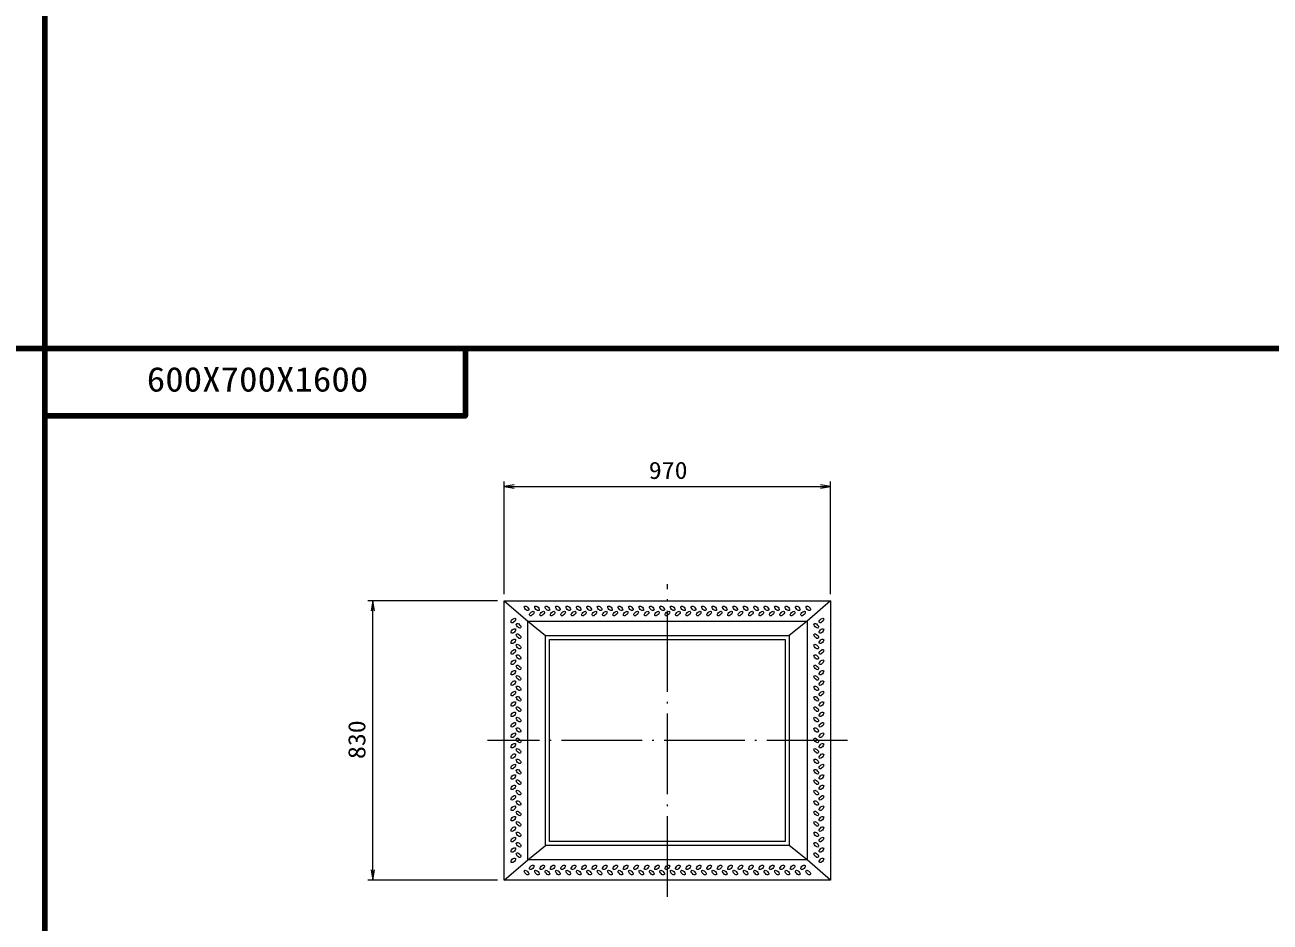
# Model space of a CAD drawing. Units: millimetres, scale not verified. Extents: x -8410 to 41710, y -74801 to 5940.
# Drawn here: x 23151 to 26851, y -49645 to -46978 of the extents above; entities that cross this region are included whole.
import ezdxf
from ezdxf.enums import TextEntityAlignment as Align

# ---------------------------------------------------------------- set-up
doc = ezdxf.new("R2010")
doc.units = ezdxf.units.MM
doc.header["$LTSCALE"] = 20
doc.linetypes.add('LONG_DASHED_DOTTED', pattern=[15.25, 12, -1.5, 0.25, -1.5])
for name, color, linetype, lineweight in [('0-0_グループ[0](0)-D-BMK(0)', 2, 'LONG_DASHED_DOTTED', 13), ('0-1_グループ[0](0)-D-STR(1)', 1, 'Continuous', 13), ('0-2_グループ[0](0)-D-STR-DIM(2)', 7, 'Continuous', 13), ('0-5_グループ[0](0)-D-TTL(5)', 2, 'Continuous', 140)]:
    doc.layers.add(name, color=color, linetype=linetype, lineweight=lineweight)
doc.layers.add('0-6_グループ[0](0)-D-TTL-TXT(6)', color=7, linetype='Continuous')
doc.styles.add('ＭＳ ゴシック', font='')
doc.styles.get('ＭＳ ゴシック').set_extended_font_data('MS Gothic')

msp = doc.modelspace()

# ---------------------------------------------------------------- linework, layer by layer
at = {"layer": '0-0_グループ[0](0)-D-BMK(0)'}
for p, q in [((25060, -49570), (25060, -48640)), ((25595, -49105), (24525, -49105))]:
    msp.add_line(p, q, dxfattribs=at)
at = {"layer": '0-1_グループ[0](0)-D-STR(1)'}
for p, q in [((24575, -48690), (25545, -48690)), ((24575, -49520), (24575, -48690)), ((25545, -48690), (25545, -49520)), ((24645, -48750), (25475, -48750)), ((24645, -49460), (24645, -48750)), ((25475, -48750), (25475, -49460)), ((24698, -48793), (25422, -48793)), ((24698, -49417), (24698, -48793)), ((25422, -48793), (25422, -49417)), ((24710, -48805), (25410, -48805)), ((24710, -49405), (24710, -48805)), ((25410, -48805), (25410, -49405)), ((25422, -49417), (24698, -49417)), ((25410, -49405), (24710, -49405)), ((25475, -49460), (24645, -49460)), ((25545, -49520), (24575, -49520))]:
    msp.add_line(p, q, dxfattribs=at)
for points in [[(24575, -48690), (24645, -48750), (24698, -48793)], [(25545, -48690), (25475, -48750), (25422, -48793)], [(24575, -49520), (24645, -49460), (24698, -49417)], [(25545, -49520), (25475, -49460), (25422, -49417)]]:
    msp.add_lwpolyline(points, dxfattribs=at)
for centre, major_axis in [((24641.5, -48712.25), (-6.01, 6.01)), ((24657, -48727.75), (6.01, 6.01)), ((24672.5, -48712.25), (-6.01, 6.01)), ((24688, -48727.75), (6.01, 6.01)), ((24703.5, -48712.25), (-6.01, 6.01)), ((24719, -48727.75), (6.01, 6.01)), ((24734.5, -48712.25), (-6.01, 6.01)), ((24750, -48727.75), (6.01, 6.01)), ((24765.5, -48712.25), (-6.01, 6.01)), ((24781, -48727.75), (6.01, 6.01)), ((24796.5, -48712.25), (-6.01, 6.01)), ((24812, -48727.75), (6.01, 6.01)), ((24827.5, -48712.25), (-6.01, 6.01)), ((24843, -48727.75), (6.01, 6.01)), ((24858.5, -48712.25), (-6.01, 6.01)), ((24874, -48727.75), (6.01, 6.01)), ((24889.5, -48712.25), (-6.01, 6.01)), ((24905, -48727.75), (6.01, 6.01)), ((24920.5, -48712.25), (-6.01, 6.01)), ((24936, -48727.75), (6.01, 6.01)), ((24951.5, -48712.25), (-6.01, 6.01)), ((24967, -48727.75), (6.01, 6.01)), ((24982.5, -48712.25), (-6.01, 6.01)), ((24998, -48727.75), (6.01, 6.01)), ((25013.5, -48712.25), (-6.01, 6.01)), ((25029, -48727.75), (6.01, 6.01)), ((25044.5, -48712.25), (-6.01, 6.01)), ((25060, -48727.75), (6.01, 6.01)), ((25075.5, -48712.25), (-6.01, 6.01)), ((25091, -48727.75), (6.01, 6.01)), ((25106.5, -48712.25), (-6.01, 6.01)), ((25122, -48727.75), (6.01, 6.01)), ((25137.5, -48712.25), (-6.01, 6.01)), ((25153, -48727.75), (6.01, 6.01)), ((25168.5, -48712.25), (-6.01, 6.01)), ((25184, -48727.75), (6.01, 6.01)), ((25199.5, -48712.25), (-6.01, 6.01)), ((25215, -48727.75), (6.01, 6.01)), ((25230.5, -48712.25), (-6.01, 6.01)), ((25246, -48727.75), (6.01, 6.01)), ((25261.5, -48712.25), (-6.01, 6.01)), ((25277, -48727.75), (6.01, 6.01)), ((25292.5, -48712.25), (-6.01, 6.01)), ((25308, -48727.75), (6.01, 6.01)), ((25323.5, -48712.25), (-6.01, 6.01)), ((25339, -48727.75), (6.01, 6.01)), ((25354.5, -48712.25), (-6.01, 6.01)), ((25370, -48727.75), (6.01, 6.01)), ((25385.5, -48712.25), (-6.01, 6.01)), ((25401, -48727.75), (6.01, 6.01)), ((25416.5, -48712.25), (-6.01, 6.01)), ((25432, -48727.75), (6.01, 6.01)), ((25447.5, -48712.25), (-6.01, 6.01)), ((25463, -48727.75), (6.01, 6.01)), ((25478.5, -48712.25), (-6.01, 6.01)), ((24602.25, -48748.5), (-6.01, -6.01)), ((24617.75, -48764), (-6.01, 6.01)), ((25502.25, -48764), (6.01, -6.01)), ((25517.75, -48748.5), (6.01, 6.01)), ((24602.25, -48779.5), (-6.01, -6.01)), ((24602.25, -48810.5), (-6.01, -6.01)), ((24617.75, -48795), (-6.01, 6.01)), ((25502.25, -48795), (6.01, -6.01)), ((25517.75, -48779.5), (6.01, 6.01)), ((25517.75, -48810.5), (6.01, 6.01)), ((24602.25, -48841.5), (-6.01, -6.01)), ((24617.75, -48826), (-6.01, 6.01)), ((25502.25, -48826), (6.01, -6.01)), ((25517.75, -48841.5), (6.01, 6.01)), ((24602.25, -48872.5), (-6.01, -6.01)), ((24617.75, -48857), (-6.01, 6.01)), ((25502.25, -48857), (6.01, -6.01)), ((25517.75, -48872.5), (6.01, 6.01)), ((24602.25, -48903.5), (-6.01, -6.01)), ((24617.75, -48888), (-6.01, 6.01)), ((24617.75, -48919), (-6.01, 6.01)), ((25502.25, -48888), (6.01, -6.01)), ((25502.25, -48919), (6.01, -6.01)), ((25517.75, -48903.5), (6.01, 6.01)), ((24602.25, -48934.5), (-6.01, -6.01)), ((24617.75, -48950), (-6.01, 6.01)), ((25502.25, -48950), (6.01, -6.01)), ((25517.75, -48934.5), (6.01, 6.01)), ((24602.25, -48965.5), (-6.01, -6.01)), ((24617.75, -48981), (-6.01, 6.01)), ((25502.25, -48981), (6.01, -6.01)), ((25517.75, -48965.5), (6.01, 6.01)), ((24602.25, -48996.5), (-6.01, -6.01)), ((24602.25, -49027.5), (-6.01, -6.01)), ((24617.75, -49012), (-6.01, 6.01)), ((25502.25, -49012), (6.01, -6.01)), ((25517.75, -48996.5), (6.01, 6.01)), ((25517.75, -49027.5), (6.01, 6.01)), ((24602.25, -49058.5), (-6.01, -6.01)), ((24617.75, -49043), (-6.01, 6.01)), ((25502.25, -49043), (6.01, -6.01)), ((25517.75, -49058.5), (6.01, 6.01)), ((24602.25, -49089.5), (-6.01, -6.01)), ((24617.75, -49074), (-6.01, 6.01)), ((24617.75, -49105), (-6.01, 6.01)), ((25502.25, -49074), (6.01, -6.01)), ((25502.25, -49105), (6.01, -6.01)), ((25517.75, -49089.5), (6.01, 6.01)), ((24602.25, -49120.5), (-6.01, -6.01)), ((24617.75, -49136), (-6.01, 6.01)), ((25502.25, -49136), (6.01, -6.01)), ((25517.75, -49120.5), (6.01, 6.01)), ((24602.25, -49151.5), (-6.01, -6.01)), ((24617.75, -49167), (-6.01, 6.01)), ((25502.25, -49167), (6.01, -6.01)), ((25517.75, -49151.5), (6.01, 6.01)), ((24602.25, -49182.5), (-6.01, -6.01)), ((24602.25, -49213.5), (-6.01, -6.01)), ((24617.75, -49198), (-6.01, 6.01)), ((25502.25, -49198), (6.01, -6.01)), ((25517.75, -49182.5), (6.01, 6.01)), ((25517.75, -49213.5), (6.01, 6.01)), ((24602.25, -49244.5), (-6.01, -6.01)), ((24617.75, -49229), (-6.01, 6.01)), ((25502.25, -49229), (6.01, -6.01)), ((25517.75, -49244.5), (6.01, 6.01)), ((24602.25, -49275.5), (-6.01, -6.01)), ((24617.75, -49260), (-6.01, 6.01)), ((24617.75, -49291), (-6.01, 6.01)), ((25502.25, -49260), (6.01, -6.01)), ((25502.25, -49291), (6.01, -6.01)), ((25517.75, -49275.5), (6.01, 6.01)), ((24602.25, -49306.5), (-6.01, -6.01)), ((24617.75, -49322), (-6.01, 6.01)), ((25502.25, -49322), (6.01, -6.01)), ((25517.75, -49306.5), (6.01, 6.01)), ((24602.25, -49337.5), (-6.01, -6.01)), ((24617.75, -49353), (-6.01, 6.01)), ((25502.25, -49353), (6.01, -6.01)), ((25517.75, -49337.5), (6.01, 6.01)), ((24602.25, -49368.5), (-6.01, -6.01)), ((24602.25, -49399.5), (-6.01, -6.01)), ((24617.75, -49384), (-6.01, 6.01)), ((25502.25, -49384), (6.01, -6.01)), ((25517.75, -49368.5), (6.01, 6.01)), ((25517.75, -49399.5), (6.01, 6.01)), ((24602.25, -49430.5), (-6.01, -6.01)), ((24617.75, -49415), (-6.01, 6.01)), ((25502.25, -49415), (6.01, -6.01)), ((25517.75, -49430.5), (6.01, 6.01)), ((24602.25, -49461.5), (-6.01, -6.01)), ((24617.75, -49446), (-6.01, 6.01)), ((25502.25, -49446), (6.01, -6.01)), ((25517.75, -49461.5), (6.01, 6.01)), ((24641.5, -49497.75), (6.01, -6.01)), ((24657, -49482.25), (-6.01, -6.01)), ((24672.5, -49497.75), (6.01, -6.01)), ((24688, -49482.25), (-6.01, -6.01)), ((24703.5, -49497.75), (6.01, -6.01)), ((24719, -49482.25), (-6.01, -6.01)), ((24734.5, -49497.75), (6.01, -6.01)), ((24750, -49482.25), (-6.01, -6.01)), ((24765.5, -49497.75), (6.01, -6.01)), ((24781, -49482.25), (-6.01, -6.01)), ((24796.5, -49497.75), (6.01, -6.01)), ((24812, -49482.25), (-6.01, -6.01)), ((24827.5, -49497.75), (6.01, -6.01)), ((24843, -49482.25), (-6.01, -6.01)), ((24858.5, -49497.75), (6.01, -6.01)), ((24874, -49482.25), (-6.01, -6.01)), ((24889.5, -49497.75), (6.01, -6.01)), ((24905, -49482.25), (-6.01, -6.01)), ((24920.5, -49497.75), (6.01, -6.01)), ((24936, -49482.25), (-6.01, -6.01)), ((24951.5, -49497.75), (6.01, -6.01)), ((24967, -49482.25), (-6.01, -6.01)), ((24982.5, -49497.75), (6.01, -6.01)), ((24998, -49482.25), (-6.01, -6.01)), ((25013.5, -49497.75), (6.01, -6.01)), ((25029, -49482.25), (-6.01, -6.01)), ((25044.5, -49497.75), (6.01, -6.01)), ((25060, -49482.25), (-6.01, -6.01)), ((25075.5, -49497.75), (6.01, -6.01)), ((25091, -49482.25), (-6.01, -6.01)), ((25106.5, -49497.75), (6.01, -6.01)), ((25122, -49482.25), (-6.01, -6.01)), ((25137.5, -49497.75), (6.01, -6.01)), ((25153, -49482.25), (-6.01, -6.01)), ((25168.5, -49497.75), (6.01, -6.01)), ((25184, -49482.25), (-6.01, -6.01)), ((25199.5, -49497.75), (6.01, -6.01)), ((25215, -49482.25), (-6.01, -6.01)), ((25230.5, -49497.75), (6.01, -6.01)), ((25246, -49482.25), (-6.01, -6.01)), ((25261.5, -49497.75), (6.01, -6.01)), ((25277, -49482.25), (-6.01, -6.01)), ((25292.5, -49497.75), (6.01, -6.01)), ((25308, -49482.25), (-6.01, -6.01)), ((25323.5, -49497.75), (6.01, -6.01)), ((25339, -49482.25), (-6.01, -6.01)), ((25354.5, -49497.75), (6.01, -6.01)), ((25370, -49482.25), (-6.01, -6.01)), ((25385.5, -49497.75), (6.01, -6.01)), ((25401, -49482.25), (-6.01, -6.01)), ((25416.5, -49497.75), (6.01, -6.01)), ((25432, -49482.25), (-6.01, -6.01)), ((25447.5, -49497.75), (6.01, -6.01)), ((25463, -49482.25), (-6.01, -6.01)), ((25478.5, -49497.75), (6.01, -6.01))]:
    msp.add_ellipse(centre, major_axis=major_axis, ratio=0.529412, dxfattribs=at)
at = {"layer": '0-2_グループ[0](0)-D-STR-DIM(2)'}
for p, q in [((24575, -48670), (24575, -48335)), ((24575, -48350), (25545, -48350)), ((25545, -48670), (25545, -48335)), ((24555, -48690), (24170, -48690)), ((24185, -49520), (24185, -48690)), ((24555, -49520), (24170, -49520))]:
    msp.add_line(p, q, dxfattribs=at)
for points in [[(24605, -48345), (24575, -48350), (24605, -48355)], [(25515, -48355), (25545, -48350), (25515, -48345)], [(24190, -48720), (24185, -48690), (24180, -48720)], [(24180, -49490), (24185, -49520), (24190, -49490)]]:
    msp.add_lwpolyline(points, dxfattribs=at)
at = {"layer": '0-5_グループ[0](0)-D-TTL(5)'}
for p, q in [((23210, -47940), (23210, -32190)), ((23210, -53190), (23210, -37440)), ((23210, -58440), (23210, -42690)), ((8410, -47940), (34310, -47940)), ((8410, -47940), (34310, -47940)), ((8410, -47940), (34310, -47940)), ((8410, -47940), (34310, -47940)), ((23210, -74801.43), (23210, -47940))]:
    msp.add_line(p, q, dxfattribs=at)
msp.add_lwpolyline([(23210, -48140), (24460, -48140), (24460, -47940)], dxfattribs=at)
msp.add_lwpolyline([(23210, -48140), (24460, -48140), (24460, -47940)], dxfattribs=at)
msp.add_lwpolyline([(23210, -48140), (24460, -48140), (24460, -47940)], dxfattribs=at)
msp.add_lwpolyline([(23210, -48140), (24460, -48140), (24460, -47940)], dxfattribs=at)
msp.add_lwpolyline([(23210, -48140), (24460, -48140), (24460, -47940)], dxfattribs=at)

# ---------------------------------------------------------------- texts
at = {"layer": '0-2_グループ[0](0)-D-STR-DIM(2)', "style": 'ＭＳ ゴシック', "width": 1.1}
msp.add_text('970', height=51.32, dxfattribs=at).set_placement((25004.7, -48343), align=Align.BOTTOM_LEFT)
msp.add_text('830', height=51.32, rotation=90, dxfattribs=at).set_placement((24178, -49160.3), align=Align.BOTTOM_LEFT)
at = {"layer": '0-6_グループ[0](0)-D-TTL-TXT(6)', "style": 'ＭＳ ゴシック', "width": 1.1}
msp.add_text('600X700X1600', height=73.31, dxfattribs=at).set_placement((23513, -48090), align=Align.BOTTOM_LEFT)

doc.saveas('drawing.dxf')
